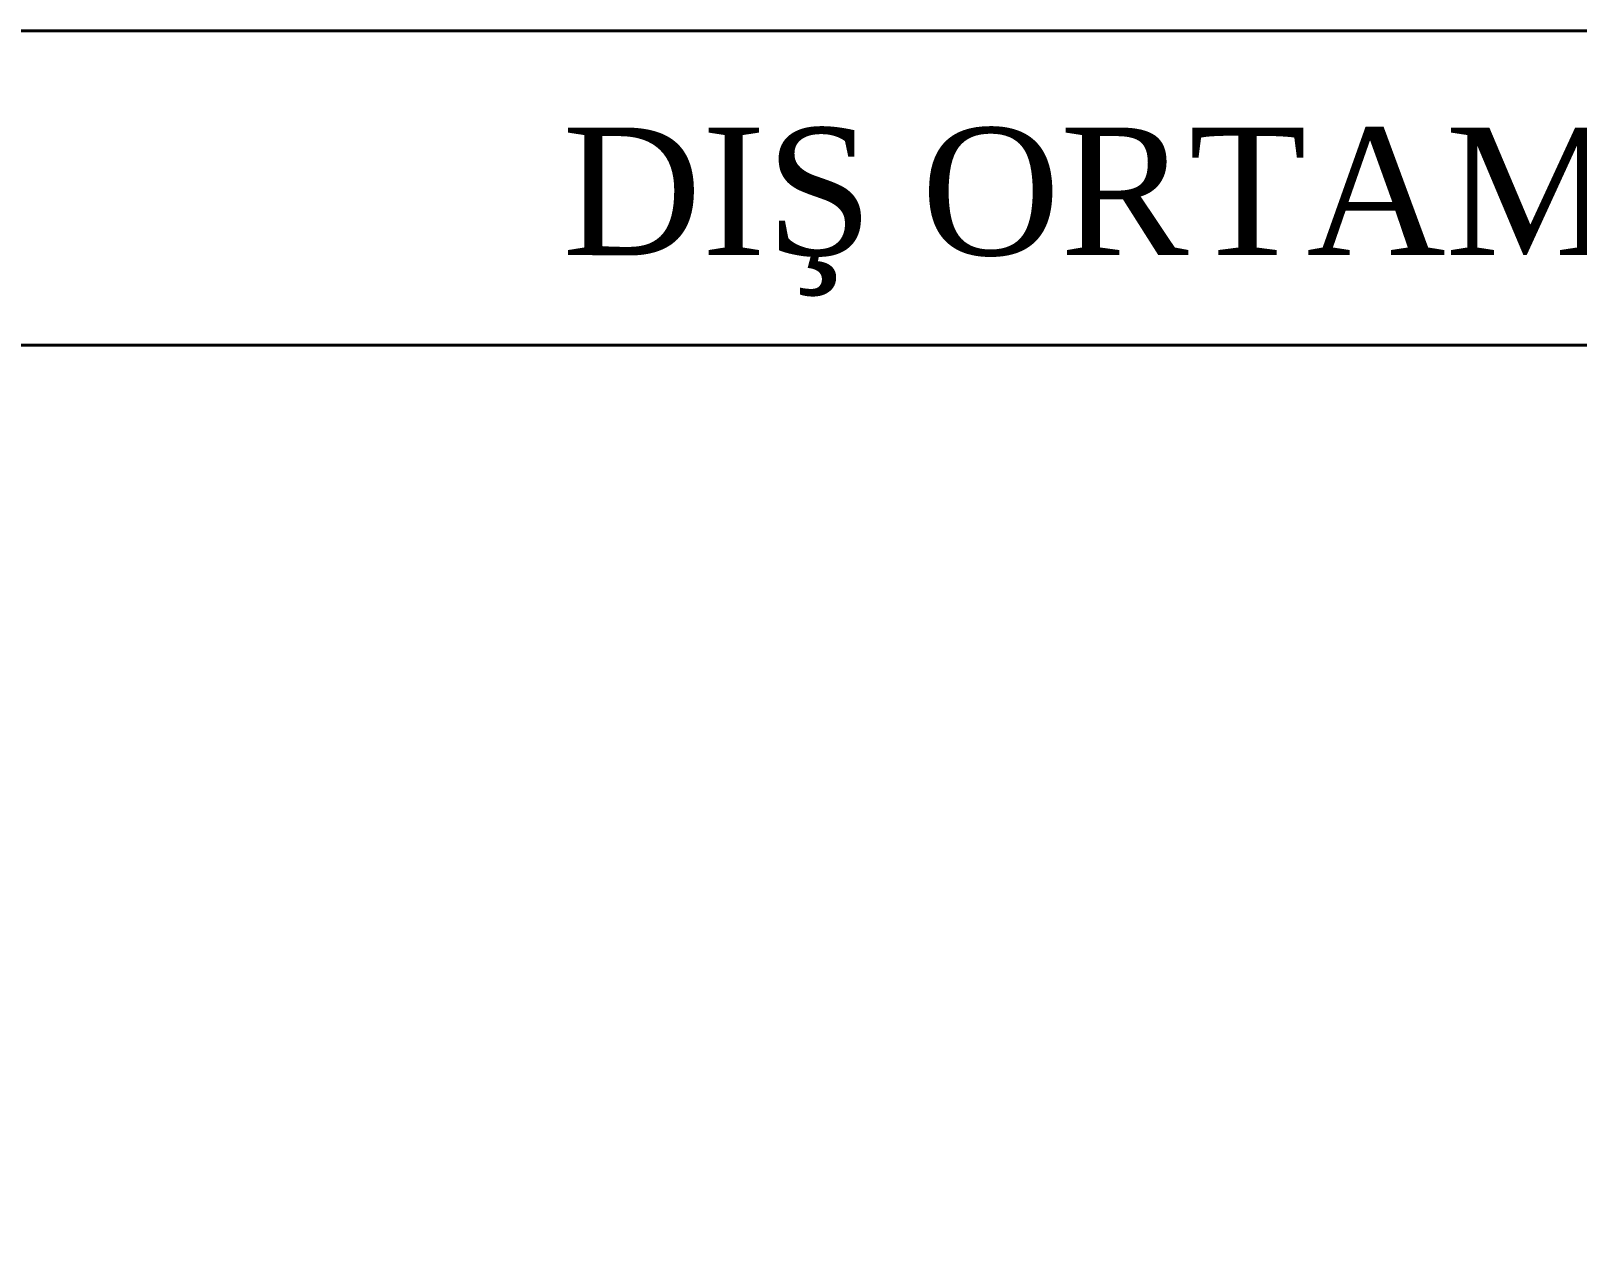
# Model space of a CAD drawing. Header units: centimetres. Extents: x 394264 to 551709, y 50011 to 59011.
# Drawn here: x 543679 to 544406, y 55037 to 55613 of the extents above; entities that cross this region are included whole.
import ezdxf
from ezdxf.enums import TextEntityAlignment as Align

# ---------------------------------------------------------------- set-up
doc = ezdxf.new("R2010")
doc.units = ezdxf.units.CM
doc.layers.add('0-KRCN-DETAY-YAZI', color=71, linetype='Continuous', lineweight=35)
doc.layers.add('0-KRCN-YNG-DETAY-ÇERÇEVE', color=71, linetype='Continuous', lineweight=40)
doc.styles.add('mm', font='times.ttf', dxfattribs={"height": 3.3})

# ---------------------------------------------------------------- blocks, each defined once
blk = doc.blocks.new('G$C0ACCA99D')
at = {"layer": '0-KRCN-YNG-DETAY-ÇERÇEVE'}
blk.add_line((0, -73.90061875918764), (1576.363636363632, -73.90061875918764), dxfattribs=at)
blk.add_lwpolyline([(1576.363636363632, 0), (1576.363636363632, -1101.818181818191), (0, -1101.818181818191), (0, 0)], close=True, dxfattribs=at)
at = {"layer": '0-KRCN-DETAY-YAZI', "style": 'mm'}
blk.add_text('DIŞ ORTAM YANGIN DOLABI', height=30, dxfattribs=at).set_placement((777.7213544675687, -52.72780348158994), align=Align.CENTER)
blk = doc.blocks.new('*U236')
at = {"layer": '0-KRCN-YNG-DETAY-ÇERÇEVE', "xscale": 2, "yscale": 2, "zscale": 2}
blk.add_blockref('G$C0ACCA99D', (0, 0), dxfattribs=at)

msp = doc.modelspace()

# ---------------------------------------------------------------- block references
at = {"layer": '0-KRCN-YNG-DETAY-ÇERÇEVE'}
msp.add_blockref('*U236', (542993.8174612519, 55613.07926290841), dxfattribs=at)

doc.saveas('drawing.dxf')
